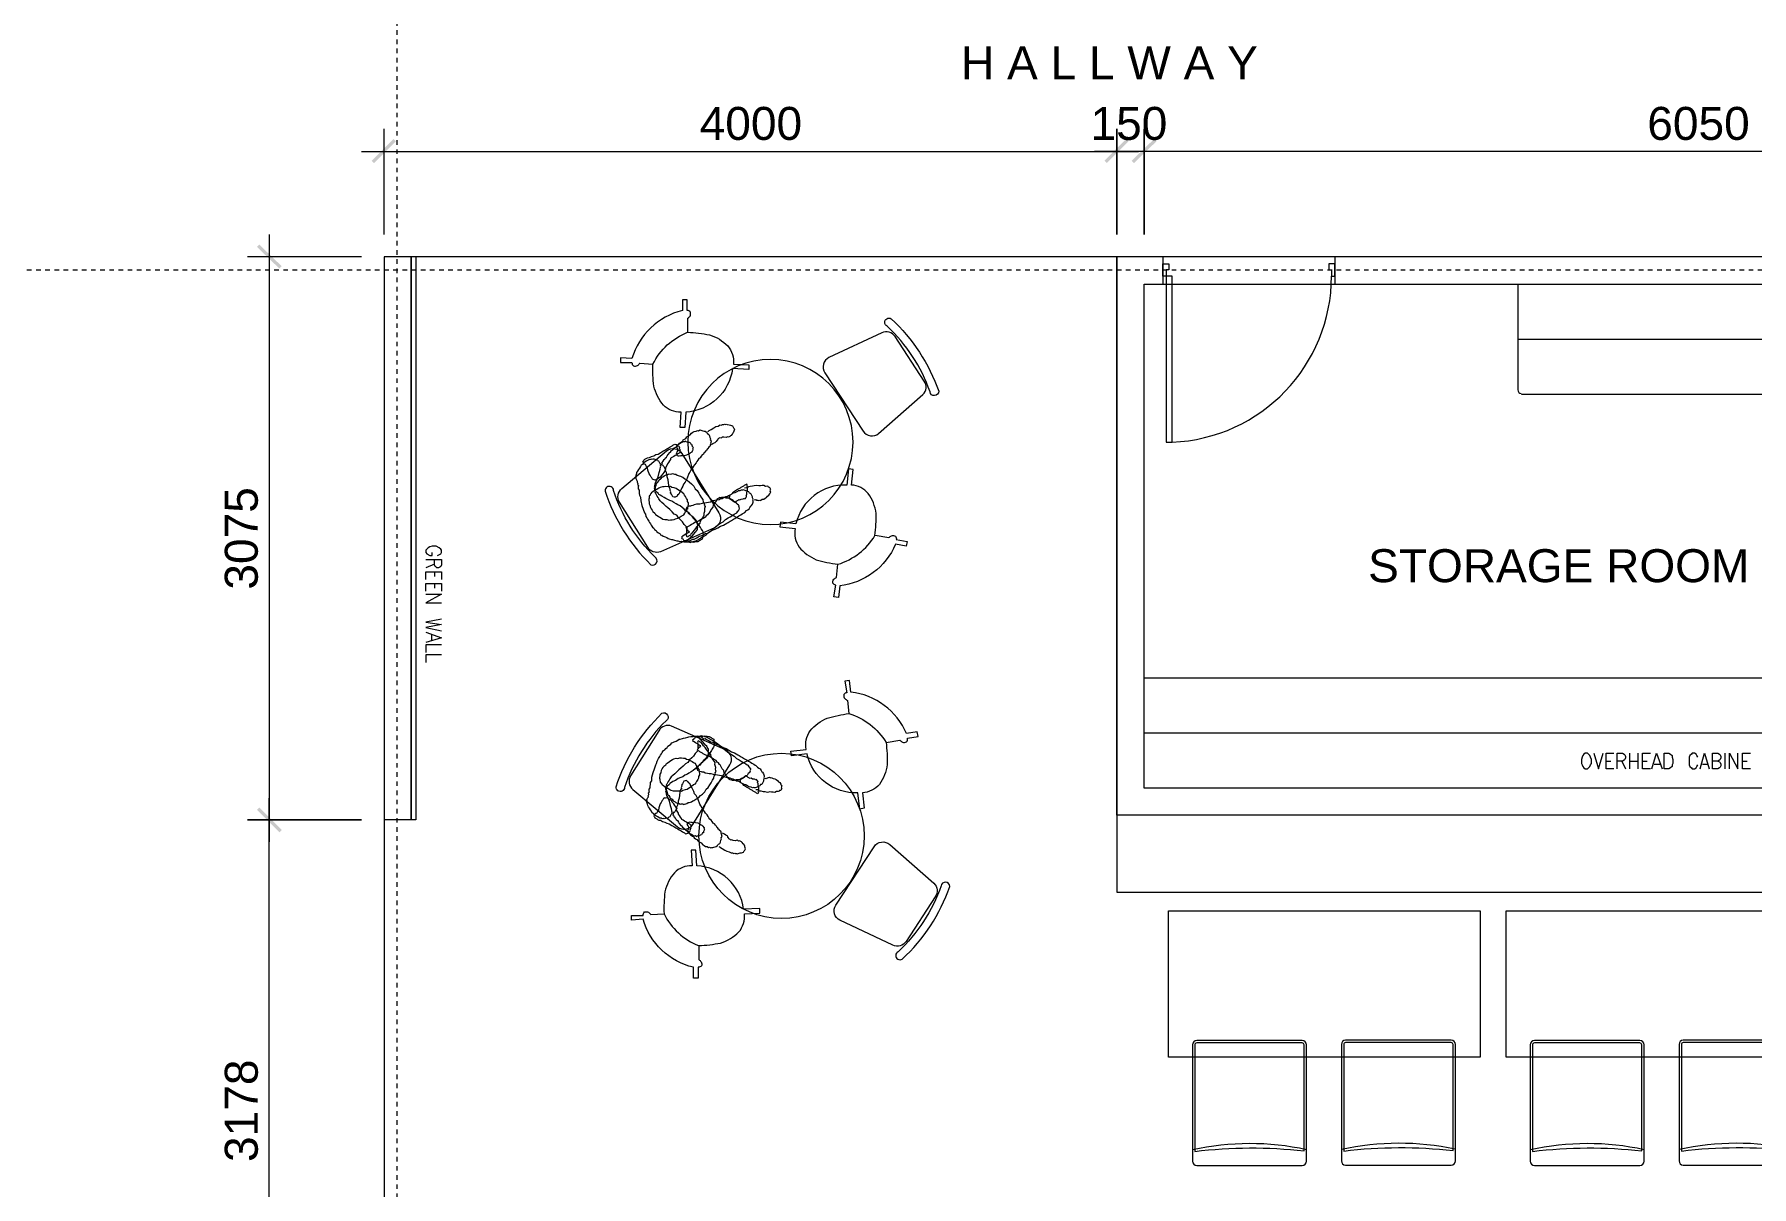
# Model space of a CAD drawing. Header units: feet. Extents: x 24 to 2788, y 15 to 613.
# Drawn here: x 174.3 to 268, y 342.9 to 405.8 of the extents above; entities that cross this region are included whole.
import ezdxf

# ---------------------------------------------------------------- set-up
doc = ezdxf.new("R2010")
doc.units = ezdxf.units.FT
doc.header["$MEASUREMENT"] = 0
doc.linetypes.add('DASHED', pattern=[0.5, 0.25, -0.25])
doc.layers.get('0').update_dxf_attribs({"color": 255, "lineweight": 0})
for name, color, linetype, lineweight in [('Dimmension', 250, 'Continuous', 0), ('Furnatures', 30, 'Continuous', 15), ('Object', 5, 'Continuous', 0), ('Text', 251, 'Continuous', 9)]:
    doc.layers.add(name, color=color, linetype=linetype, lineweight=lineweight)
doc.layers.add('Doors', color=7, linetype='Continuous')
doc.layers.add('Grid', color=1, linetype='Continuous')
doc.styles.add('PDF Arial', font='arial.ttf')

# ---------------------------------------------------------------- blocks, each defined once
blk = doc.blocks.new('Chair 6')
at = {"layer": 'Furnatures', "lineweight": 0}
blk.add_lwpolyline([(0.1114, -0.0693), (0.1114, -0.1455, -0.048453), (0.124, -0.1578, -0.197033), (0.1261, -0.1798, -0.226598), (0.1077, -0.1879), (0.1077, -0.2471), (0.0823, -0.2471), (0.0823, -0.1879, -0.26862), (-0.1929, 0.0746), (-0.2564, 0.0704), (-0.2564, 0.0958), (-0.1929, 0.0958, -0.226598), (-0.1851, 0.1143, -0.197033), (-0.163, 0.1124, -0.048453), (-0.1505, 0.1), (-0.0785, 0.1043, 0.184946), (0.1106, -0.0693, 0.037926), (0.2306, -0.0552, 0.118397), (0.3301, 0.005, 0.201904), (0.3605, 0.1039), (0.4452, 0.1082), (0.4452, 0.1336), (0.3562, 0.1293, 0.359728), (0.1003, 0.3667), (0.096, 0.4514), (0.0706, 0.4514), (0.0749, 0.3667, 0.201904), (-0.0214, 0.3288, 0.118397), (-0.0737, 0.2249, 0.037926), (-0.0785, 0.1043)], format="xyb", dxfattribs=at)
blk = doc.blocks.new('Chair5')
at = {"layer": 'Furnatures', "lineweight": 0}
for points in [[(-0.2329, 0.4654, 0.929863), (-0.21, 0.424, -0.122122), (0.2189, 0.4223, 1.036812), (0.2405, 0.4635, 0.12256)], [(-0.191, 0.001, -0.451093), (-0.2475, 0.0654), (-0.201, 0.3836, -0.377014), (-0.143, 0.4287), (0.1475, 0.4288, -0.378245), (0.204, 0.3785), (0.248, 0.063, -0.451121), (0.191, -0.001)]]:
    blk.add_lwpolyline(points, format="xyb", close=True, dxfattribs=at)
blk = doc.blocks.new('Person')
at = {"layer": 'Object', "lineweight": 0}
for points in [[(-0.0839, -0.1905), (-0.0881, -0.1863), (-0.0881, -0.1778), (-0.0923, -0.1736), (-0.0923, -0.1651), (-0.0966, -0.1609), (-0.1008, -0.1524), (-0.1008, -0.144), (-0.105, -0.1355), (-0.1093, -0.127), (-0.1135, -0.1186), (-0.1135, -0.1059), (-0.122, -0.0889), (-0.1304, -0.0635), (-0.1347, -0.0424), (-0.1389, -0.0212), (-0.1389, -0.0127), (-0.1431, 0), (-0.1431, 0.0084), (-0.1431, 0.0169), (-0.1431, 0.0296), (-0.1431, 0.0381), (-0.1431, 0.0465), (-0.1431, 0.055), (-0.1431, 0.0677), (-0.1389, 0.0762), (-0.1389, 0.0846), (-0.1347, 0.0931), (-0.1347, 0.1016), (-0.1304, 0.1101), (-0.1262, 0.1185), (-0.1262, 0.127), (-0.122, 0.1312), (-0.1177, 0.1397), (-0.1093, 0.1482), (-0.105, 0.1566), (-0.1008, 0.1651), (-0.0966, 0.1693), (-0.0881, 0.1778), (-0.0839, 0.182), (-0.0754, 0.1905), (-0.0669, 0.199), (-0.0627, 0.2032), (-0.0542, 0.2117), (-0.0457, 0.2159), (-0.0373, 0.2244), (-0.0288, 0.2286), (-0.0161, 0.2371), (-0.0076, 0.2413), (0.0008, 0.2455), (0.0093, 0.254), (0.022, 0.2582), (0.0305, 0.2625), (0.0347, 0.2625), (0.0389, 0.2625), (0.0432, 0.2625), (0.0474, 0.2625), (0.0516, 0.2625), (0.0559, 0.2625), (0.0601, 0.2625), (0.0643, 0.2582), (0.0686, 0.254), (0.0728, 0.2498), (0.0728, 0.2455), (0.077, 0.2455), (0.077, 0.2413), (0.077, 0.2371), (0.0813, 0.2328), (0.0813, 0.2244), (0.0813, 0.2117), (0.0813, 0.2032), (0.0813, 0.1905), (0.0813, 0.1778), (0.0813, 0.1651), (0.0813, 0.1524), (0.077, 0.1397), (0.0728, 0.127), (0.0686, 0.1143), (0.0686, 0.1016), (0.0601, 0.0889), (0.0559, 0.0719), (0.0516, 0.0592), (0.0474, 0.0465), (0.0389, 0.0338), (0.0347, 0.0254), (0.0262, 0.0127), (0.022, 0), (0.0135, -0.0085), (0.0051, -0.0212), (0.0008, -0.0297), (-0.0034, -0.0381), (-0.0119, -0.0508), (-0.0161, -0.0593), (-0.0203, -0.0678), (-0.0203, -0.0762), (-0.0246, -0.0847), (-0.0246, -0.0889), (-0.0246, -0.0932), (-0.0246, -0.0974), (-0.0246, -0.1016), (-0.0246, -0.1059), (-0.0203, -0.1101), (-0.0203, -0.1143), (-0.0161, -0.1186), (-0.0076, -0.127), (0.0008, -0.1355), (0.0093, -0.1397), (0.0262, -0.1524), (0.0432, -0.1694), (0.0474, -0.1736), (0.0559, -0.1821), (0.0643, -0.1905), (0.0686, -0.1948), (0.0686, -0.199), (0.0728, -0.2032), (0.0728, -0.2075), (0.0728, -0.2117), (0.0728, -0.2159), (0.0728, -0.2202), (0.0728, -0.2244), (0.0686, -0.2286), (0.0686, -0.2329), (0.0686, -0.2371), (0.0643, -0.2371), (0.0601, -0.2413), (0.0559, -0.2456), (0.0516, -0.2498), (0.0474, -0.2498), (0.0432, -0.254), (0.0389, -0.254), (0.0305, -0.2583), (0.0262, -0.2583), (0.0178, -0.2583), (0.0135, -0.2583), (0.0051, -0.2583), (-0.0034, -0.2583), (-0.0119, -0.254), (-0.0203, -0.254), (-0.0288, -0.2498), (-0.0373, -0.2456), (-0.0457, -0.2413), (-0.0542, -0.2371), (-0.0627, -0.2329), (-0.0669, -0.2286), (-0.0754, -0.2202), (-0.0796, -0.2159), (-0.0796, -0.2117), (-0.0839, -0.2075), (-0.0839, -0.2032), (-0.0839, -0.199), (-0.0839, -0.1948)], [(-0.0373, 0.2032), (-0.033, 0.2074), (-0.033, 0.2159), (-0.0288, 0.2201), (-0.0288, 0.2244), (-0.0246, 0.2286), (-0.0203, 0.2328), (-0.0161, 0.2371), (-0.0119, 0.2413), (-0.0076, 0.2455), (-0.0034, 0.2455), (0.0051, 0.2498), (0.0093, 0.2498), (0.0135, 0.2498), (0.0178, 0.254), (0.0262, 0.254), (0.0347, 0.254), (0.0474, 0.254), (0.0643, 0.254), (0.077, 0.254), (0.0897, 0.254), (0.1067, 0.2498), (0.1236, 0.2498), (0.1363, 0.2455), (0.1702, 0.2413), (0.1871, 0.2413), (0.204, 0.2413), (0.221, 0.2371), (0.2379, 0.2371), (0.2506, 0.2371), (0.2675, 0.2371), (0.276, 0.2371), (0.2802, 0.2371), (0.2887, 0.2371), (0.2929, 0.2371), (0.3014, 0.2328), (0.3056, 0.2328), (0.3099, 0.2286), (0.3141, 0.2286), (0.3183, 0.2244), (0.3183, 0.2201), (0.3183, 0.2159), (0.3226, 0.2117), (0.3226, 0.2074), (0.3183, 0.199), (0.3183, 0.1947), (0.3183, 0.1863), (0.3141, 0.182), (0.3099, 0.1736), (0.3099, 0.1693), (0.3056, 0.1609), (0.3014, 0.1566), (0.2972, 0.1482), (0.2929, 0.1439), (0.2845, 0.1397), (0.2802, 0.1355), (0.276, 0.1312), (0.2718, 0.127), (0.2633, 0.1228), (0.2591, 0.1228), (0.2548, 0.1185), (0.2506, 0.1185), (0.2464, 0.1185), (0.2379, 0.1185), (0.2337, 0.1228), (0.2294, 0.1228), (0.2252, 0.127), (0.221, 0.127), (0.2167, 0.1312), (0.204, 0.1355), (0.1956, 0.1439), (0.1829, 0.1482), (0.1702, 0.1566), (0.1617, 0.1609), (0.1575, 0.1609), (0.149, 0.1651), (0.1405, 0.1651), (0.1321, 0.1693), (0.1236, 0.1693), (0.1151, 0.1693), (0.1067, 0.1693), (0.0897, 0.1693), (0.0686, 0.1651), (0.0601, 0.1651), (0.0516, 0.1651), (0.0474, 0.1651), (0.0389, 0.1651), (0.0305, 0.1651), (0.0262, 0.1651), (0.022, 0.1651), (0.0178, 0.1651), (0.0178, 0.1693), (0.0135, 0.1693), (0.0135, 0.1736), (0.0135, 0.1778), (0.0135, 0.182), (0.0178, 0.1905), (0.0178, 0.1947), (0.0135, 0.1947), (0.0093, 0.1947), (0.0051, 0.1947), (0.0008, 0.1947), (-0.0034, 0.1947), (-0.0119, 0.1947), (-0.0161, 0.1947), (-0.0246, 0.1947), (-0.0288, 0.1947), (-0.033, 0.1947), (-0.033, 0.199), (-0.0373, 0.199)], [(0.0178, 0.1609), (0.0135, 0.1439), (0.0135, 0.127), (0.0093, 0.1143), (0.0051, 0.0974), (0.0051, 0.0804), (-0.0034, 0.0677), (-0.0076, 0.0508), (-0.0119, 0.0338), (-0.0161, 0.0211), (-0.0203, 0.0084), (-0.0246, -0.0085), (-0.0288, -0.0212), (-0.033, -0.0339), (-0.033, -0.0466), (-0.033, -0.0508), (-0.033, -0.0551), (-0.033, -0.0635), (-0.033, -0.0678), (-0.033, -0.072), (-0.033, -0.0805), (-0.033, -0.0847), (-0.0288, -0.0889), (-0.0288, -0.0932), (-0.0246, -0.0974), (-0.0246, -0.1016), (-0.0203, -0.1059), (-0.0161, -0.1101), (-0.0119, -0.1143), (-0.0076, -0.1186), (-0.0034, -0.1228), (0.0051, -0.127), (0.0093, -0.127), (0.0178, -0.1313), (0.022, -0.1355), (0.0305, -0.1355), (0.0347, -0.1355), (0.0432, -0.1397), (0.0474, -0.1397), (0.0559, -0.1397), (0.0601, -0.1397), (0.0686, -0.1397), (0.0728, -0.1355), (0.0813, -0.1355), (0.0855, -0.1355), (0.0897, -0.1313), (0.0982, -0.127), (0.1024, -0.127), (0.1067, -0.1228), (0.1109, -0.1186), (0.1151, -0.1143), (0.1194, -0.1059), (0.1236, -0.1016), (0.1278, -0.0974), (0.1321, -0.0932), (0.1363, -0.0847), (0.1405, -0.0805), (0.1448, -0.0678), (0.1532, -0.0551), (0.1575, -0.0381), (0.1617, -0.0254), (0.1659, -0.0085), (0.1659, 0.0084), (0.1702, 0.0211), (0.1702, 0.0381), (0.1702, 0.0508), (0.1702, 0.0677), (0.1702, 0.0804), (0.1659, 0.0931), (0.1659, 0.0974), (0.1659, 0.1058), (0.1617, 0.1101), (0.1617, 0.1185), (0.1575, 0.1228), (0.1532, 0.127), (0.149, 0.1355), (0.1448, 0.1397), (0.1405, 0.1439), (0.1363, 0.1482), (0.1321, 0.1566), (0.1236, 0.1609), (0.1151, 0.1651), (0.1067, 0.1693), (0.0982, 0.1736), (0.0897, 0.182), (0.077, 0.1863), (0.0643, 0.1905), (0.0559, 0.1947), (0.0432, 0.199), (0.0305, 0.2032), (0.022, 0.2074), (0.0178, 0.2074), (0.0135, 0.2117), (0.0093, 0.2117), (0.0051, 0.2117), (0.0008, 0.2117), (-0.0034, 0.2117), (-0.0076, 0.2117), (-0.0076, 0.2074), (-0.0076, 0.2032), (-0.0034, 0.199), (-0.0034, 0.1947), (0.0008, 0.1947), (0.0051, 0.1863), (0.0093, 0.1778), (0.0135, 0.1736), (0.0135, 0.1693), (0.0135, 0.1651)], [(0.2167, 0.2582), (0.2252, 0.2582), (0.2379, 0.2582), (0.2464, 0.2582), (0.2591, 0.2582), (0.2675, 0.2582), (0.276, 0.2582), (0.2845, 0.2582), (0.2929, 0.2582), (0.2972, 0.2582), (0.3056, 0.2582), (0.3141, 0.2582), (0.3183, 0.2582), (0.3268, 0.2582), (0.331, 0.2582), (0.3437, 0.254), (0.3522, 0.254), (0.3607, 0.254), (0.3691, 0.2498), (0.3776, 0.2455), (0.3818, 0.2455), (0.3903, 0.2413), (0.3945, 0.2371), (0.3988, 0.2328), (0.403, 0.2286), (0.403, 0.2244), (0.4072, 0.2201), (0.4072, 0.2117), (0.4115, 0.2074), (0.4115, 0.2032), (0.4115, 0.199), (0.4115, 0.1905), (0.4115, 0.1863), (0.4072, 0.182), (0.4072, 0.1778), (0.4072, 0.1736), (0.403, 0.1693), (0.3988, 0.1651), (0.3988, 0.1609), (0.3945, 0.1566), (0.3903, 0.1524), (0.3861, 0.1482), (0.3818, 0.1482), (0.3776, 0.1439), (0.3734, 0.1439), (0.3691, 0.1439), (0.3607, 0.1397), (0.3564, 0.1397), (0.3522, 0.1397), (0.3437, 0.1397), (0.3395, 0.1397), (0.331, 0.1355), (0.3226, 0.1355), (0.3183, 0.1355), (0.3099, 0.1355), (0.3014, 0.1355), (0.2929, 0.1355), (0.2845, 0.1312), (0.276, 0.1312), (0.2633, 0.1312), (0.2548, 0.127), (0.2464, 0.127), (0.2337, 0.1228), (0.2252, 0.1185), (0.2125, 0.1143), (0.1998, 0.1143), (0.1786, 0.1058), (0.1575, 0.0974), (0.1448, 0.0931), (0.1363, 0.0889), (0.1278, 0.0846), (0.1151, 0.0804), (0.1067, 0.0804), (0.0982, 0.0762), (0.094, 0.0762), (0.0855, 0.0719), (0.0813, 0.0719), (0.0728, 0.0719), (0.0686, 0.0762), (0.0643, 0.0762), (0.0643, 0.0804), (0.0643, 0.0846), (0.0643, 0.0889), (0.0643, 0.0931), (0.0643, 0.0974), (0.0643, 0.1016), (0.0686, 0.1143), (0.0728, 0.127), (0.0728, 0.1397), (0.077, 0.1524), (0.077, 0.1566), (0.077, 0.1609), (0.077, 0.1693), (0.077, 0.1736), (0.077, 0.1778), (0.0728, 0.1863), (0.0686, 0.1905), (0.0686, 0.1947), (0.0643, 0.199), (0.0601, 0.2032), (0.0516, 0.2074), (0.0474, 0.2117), (0.0389, 0.2117), (0.0305, 0.2159), (0.0135, 0.2201), (0.0093, 0.2201), (0.0008, 0.2244), (-0.0034, 0.2244), (-0.0119, 0.2286), (-0.0161, 0.2286), (-0.0203, 0.2286), (-0.0246, 0.2328), (-0.0203, 0.2328), (-0.0161, 0.2328), (-0.0119, 0.2371), (-0.0076, 0.2371), (-0.0034, 0.2371), (0.0008, 0.2371), (0.0051, 0.2371), (0.0135, 0.2371), (0.0178, 0.2413), (0.0262, 0.2413), (0.0347, 0.2413), (0.0432, 0.2413), (0.0516, 0.2413), (0.0643, 0.2455), (0.0728, 0.2455), (0.0855, 0.2455), (0.0982, 0.2498), (0.1151, 0.2498), (0.1278, 0.2498), (0.1448, 0.254), (0.1617, 0.254), (0.1786, 0.254), (0.1956, 0.2582)], [(0.2972, 0.1482), (0.3141, 0.182), (0.3226, 0.182), (0.3268, 0.182), (0.331, 0.182), (0.3353, 0.182), (0.3395, 0.182), (0.3437, 0.1863), (0.3522, 0.1863), (0.3607, 0.1905), (0.3649, 0.1905), (0.3691, 0.1905), (0.3691, 0.1947), (0.3734, 0.1947), (0.3776, 0.1905), (0.3818, 0.1905), (0.3861, 0.1863), (0.3861, 0.182), (0.3903, 0.182), (0.3945, 0.1736), (0.403, 0.1651), (0.4072, 0.1609), (0.4115, 0.1524), (0.4157, 0.1482), (0.4157, 0.1439), (0.4157, 0.1397), (0.4199, 0.1397), (0.4199, 0.1355), (0.4199, 0.1312), (0.4157, 0.1312), (0.4115, 0.1312), (0.4072, 0.1312), (0.403, 0.1312), (0.3988, 0.1312), (0.3903, 0.1312), (0.3861, 0.1312), (0.3818, 0.1312), (0.3776, 0.1312), (0.3734, 0.1312), (0.3691, 0.1312), (0.3649, 0.1312), (0.3607, 0.1312), (0.348, 0.1312), (0.3353, 0.1312), (0.331, 0.1312), (0.3226, 0.1355), (0.3183, 0.1355), (0.3141, 0.1355), (0.3099, 0.1355), (0.3056, 0.1397), (0.3014, 0.1439), (0.2972, 0.1439)], [(-0.0796, -0.0762), (-0.0839, -0.0678), (-0.0881, -0.0593), (-0.0923, -0.0508), (-0.0923, -0.0424), (-0.0966, -0.0297), (-0.0966, -0.0212), (-0.0966, -0.0127), (-0.0966, -0.0043), (-0.0923, 0.0084), (-0.0923, 0.0169), (-0.0881, 0.0254), (-0.0839, 0.0338), (-0.0796, 0.0423), (-0.0754, 0.0508), (-0.0711, 0.0592), (-0.0627, 0.0677), (-0.0542, 0.0719), (-0.0457, 0.0804), (-0.0373, 0.0846), (-0.0288, 0.0889), (-0.0203, 0.0931), (-0.0119, 0.0931), (0.0008, 0.0974), (0.0093, 0.0974), (0.022, 0.0974), (0.0305, 0.0974), (0.0389, 0.0974), (0.0474, 0.0931), (0.0559, 0.0889), (0.0643, 0.0846), (0.0728, 0.0804), (0.077, 0.0804), (0.077, 0.0762), (0.0813, 0.0719), (0.0855, 0.0719), (0.0855, 0.0677), (0.0897, 0.0635), (0.094, 0.055), (0.094, 0.0465), (0.0982, 0.0381), (0.0982, 0.0296), (0.0982, 0.0169), (0.0982, 0.0084), (0.0982, 0), (0.094, -0.0085), (0.0897, -0.0212), (0.0855, -0.0297), (0.0813, -0.0381), (0.077, -0.0466), (0.0686, -0.0551), (0.0601, -0.0635), (0.0559, -0.072), (0.0474, -0.0762), (0.0347, -0.0847), (0.0262, -0.0889), (0.0178, -0.0932), (0.0051, -0.0974), (-0.0034, -0.0974), (-0.0161, -0.0974), (-0.0246, -0.1016), (-0.033, -0.0974), (-0.0415, -0.0974), (-0.05, -0.0974), (-0.0542, -0.0932), (-0.0584, -0.0932), (-0.0627, -0.0889), (-0.0669, -0.0889), (-0.0711, -0.0847), (-0.0754, -0.0805), (-0.0754, -0.0762)], [(0.1617, -0.2371), (0.1702, -0.2371), (0.1829, -0.2413), (0.1956, -0.2413), (0.204, -0.2456), (0.2125, -0.2456), (0.221, -0.2498), (0.2337, -0.2498), (0.2421, -0.2498), (0.2464, -0.254), (0.2548, -0.254), (0.2633, -0.254), (0.2718, -0.2583), (0.276, -0.2583), (0.2845, -0.2583), (0.2887, -0.2583), (0.2929, -0.2583), (0.3056, -0.2625), (0.3141, -0.2625), (0.3226, -0.2625), (0.331, -0.2583), (0.3395, -0.2583), (0.3437, -0.254), (0.3522, -0.254), (0.3564, -0.2498), (0.3607, -0.2456), (0.3649, -0.2413), (0.3691, -0.2371), (0.3734, -0.2329), (0.3776, -0.2244), (0.3776, -0.2202), (0.3776, -0.2159), (0.3818, -0.2075), (0.3818, -0.2032), (0.3818, -0.199), (0.3776, -0.1905), (0.3776, -0.1863), (0.3776, -0.1821), (0.3734, -0.1778), (0.3734, -0.1694), (0.3691, -0.1651), (0.3649, -0.1609), (0.3649, -0.1567), (0.3607, -0.1567), (0.3564, -0.1524), (0.3522, -0.1482), (0.3437, -0.1482), (0.3395, -0.144), (0.3353, -0.144), (0.3268, -0.1397), (0.3226, -0.1397), (0.3141, -0.1355), (0.3099, -0.1355), (0.3014, -0.1313), (0.2929, -0.1313), (0.2845, -0.127), (0.276, -0.1228), (0.2675, -0.1228), (0.2591, -0.1186), (0.2506, -0.1143), (0.2421, -0.1101), (0.2294, -0.1059), (0.221, -0.1016), (0.2125, -0.0974), (0.1998, -0.0932), (0.1871, -0.0847), (0.1786, -0.0805), (0.1575, -0.0635), (0.1363, -0.0508), (0.1236, -0.0466), (0.1151, -0.0381), (0.1067, -0.0339), (0.094, -0.0254), (0.0855, -0.0212), (0.0813, -0.017), (0.0728, -0.0127), (0.0643, -0.0127), (0.0601, -0.0085), (0.0559, -0.0085), (0.0516, -0.0085), (0.0474, -0.0085), (0.0432, -0.0127), (0.0389, -0.017), (0.0389, -0.0212), (0.0389, -0.0254), (0.0389, -0.0297), (0.0389, -0.0339), (0.0389, -0.0424), (0.0432, -0.0466), (0.0432, -0.0551), (0.0474, -0.0593), (0.0474, -0.0678), (0.0516, -0.0805), (0.0643, -0.1101), (0.0686, -0.127), (0.0728, -0.1355), (0.0728, -0.1397), (0.077, -0.1482), (0.077, -0.1524), (0.077, -0.1609), (0.0813, -0.1651), (0.0813, -0.1694), (0.0813, -0.1736), (0.0813, -0.1778), (0.0813, -0.1821), (0.0813, -0.1863), (0.0813, -0.1905), (0.077, -0.1948), (0.077, -0.199), (0.0813, -0.199), (0.0813, -0.2032), (0.0813, -0.2075), (0.0855, -0.2075), (0.0897, -0.2075), (0.0897, -0.2117), (0.094, -0.2117), (0.1024, -0.2159), (0.1067, -0.2159), (0.1109, -0.2202), (0.1194, -0.2202), (0.1278, -0.2244), (0.1363, -0.2286), (0.149, -0.2329), (0.1532, -0.2329)], [(-0.0034, -0.2498), (-0.0034, -0.254), (-0.0034, -0.2583), (-0.0034, -0.2625), (-0.0034, -0.2667), (0.0008, -0.2667), (0.0051, -0.271), (0.0093, -0.271), (0.0135, -0.271), (0.0178, -0.271), (0.022, -0.271), (0.0262, -0.271), (0.0305, -0.271), (0.0389, -0.2667), (0.0516, -0.2667), (0.0643, -0.2625), (0.077, -0.2625), (0.0897, -0.2583), (0.1067, -0.2583), (0.1194, -0.2583), (0.1321, -0.2583), (0.1448, -0.2583), (0.1532, -0.2583), (0.1659, -0.2583), (0.1744, -0.2583), (0.1786, -0.2583), (0.1829, -0.2583), (0.1871, -0.2583), (0.1913, -0.2583), (0.1956, -0.2583), (0.1998, -0.254), (0.204, -0.2498), (0.204, -0.2456), (0.204, -0.2413), (0.2083, -0.2371), (0.2083, -0.2329), (0.2083, -0.2286), (0.204, -0.2244), (0.204, -0.2202), (0.204, -0.2159), (0.1998, -0.2117), (0.1998, -0.2075), (0.1956, -0.2032), (0.1913, -0.2032), (0.1871, -0.2032), (0.1829, -0.2032), (0.1786, -0.2032), (0.1744, -0.2032), (0.1659, -0.2032), (0.1575, -0.2032), (0.1532, -0.2032), (0.1448, -0.2032), (0.1405, -0.2032), (0.1363, -0.2032), (0.1321, -0.199), (0.1236, -0.1948), (0.1151, -0.1905), (0.1067, -0.1863), (0.1024, -0.1821), (0.0855, -0.1736), (0.0813, -0.1651), (0.0728, -0.1609), (0.0643, -0.1567), (0.0559, -0.1524), (0.0432, -0.1482), (0.0347, -0.144), (0.0262, -0.144), (0.022, -0.144), (0.0178, -0.144), (0.0135, -0.144), (0.0093, -0.144), (0.0051, -0.144), (0.0008, -0.1482), (-0.0034, -0.1482), (-0.0034, -0.1524), (-0.0076, -0.1524), (-0.0076, -0.1567), (-0.0076, -0.1609), (-0.0076, -0.1651), (-0.0076, -0.1694), (-0.0076, -0.1736), (-0.0076, -0.1821), (-0.0076, -0.1905), (-0.0034, -0.2117), (0.0008, -0.2244), (0.0008, -0.2329), (0.0008, -0.2371), (0.0008, -0.2413), (0.0008, -0.2456)], [(0.1998, -0.2413), (0.1956, -0.2413), (0.1956, -0.2371), (0.1956, -0.2329), (0.1956, -0.2286), (0.1913, -0.2244), (0.1913, -0.2202), (0.1871, -0.2159), (0.1829, -0.2159), (0.1786, -0.2117), (0.1744, -0.2075), (0.1744, -0.2032), (0.1744, -0.199), (0.1786, -0.1948), (0.1829, -0.1905), (0.1871, -0.1905), (0.1913, -0.1863), (0.1956, -0.1863), (0.1998, -0.1821), (0.2083, -0.1778), (0.221, -0.1736), (0.2252, -0.1736), (0.2294, -0.1736), (0.2337, -0.1736), (0.2421, -0.1736), (0.2464, -0.1736), (0.2506, -0.1736), (0.2548, -0.1736), (0.2591, -0.1778), (0.2633, -0.1778), (0.2675, -0.1821), (0.2675, -0.1863), (0.2718, -0.1863), (0.2718, -0.1905), (0.2718, -0.1948), (0.2718, -0.199), (0.276, -0.2032), (0.2718, -0.2075), (0.2718, -0.2117), (0.2718, -0.2159), (0.2718, -0.2202), (0.2675, -0.2244), (0.2675, -0.2286), (0.2633, -0.2286), (0.2591, -0.2329), (0.2548, -0.2371), (0.2548, -0.2413), (0.2464, -0.2413), (0.2421, -0.2456), (0.2379, -0.2456), (0.2337, -0.2456), (0.2252, -0.2456), (0.2167, -0.2456), (0.2125, -0.2456), (0.204, -0.2456), (0.204, -0.2413)]]:
    blk.add_lwpolyline(points, close=True, dxfattribs=at)
for points in [[(0.4115, 0.2244), (0.4157, 0.2286), (0.4199, 0.2286), (0.4199, 0.2328), (0.4242, 0.2371), (0.4284, 0.2413), (0.4326, 0.2413), (0.4369, 0.2455), (0.4411, 0.2455), (0.4496, 0.2455), (0.4581, 0.2498), (0.4665, 0.2498), (0.475, 0.2498), (0.4835, 0.2455), (0.4919, 0.2455), (0.5004, 0.2413), (0.5046, 0.2371), (0.5089, 0.2371), (0.5089, 0.2328), (0.5131, 0.2286), (0.5131, 0.2244), (0.5173, 0.2244), (0.5173, 0.2201), (0.5173, 0.2159), (0.5173, 0.2117), (0.5131, 0.2074), (0.5131, 0.2032), (0.5089, 0.199), (0.5004, 0.1947), (0.4962, 0.1863), (0.4877, 0.182), (0.4792, 0.1778), (0.4708, 0.1736), (0.4623, 0.1651), (0.4496, 0.1609), (0.4411, 0.1566), (0.4284, 0.1524), (0.4199, 0.1482), (0.4072, 0.1482), (0.3988, 0.1439)], [(0.3861, -0.2244), (0.3903, -0.2244), (0.3945, -0.2244), (0.403, -0.2244), (0.4072, -0.2244), (0.4242, -0.2244), (0.4369, -0.2244), (0.4496, -0.2202), (0.4581, -0.2202), (0.4623, -0.2202), (0.4665, -0.2159), (0.475, -0.2159), (0.4792, -0.2117), (0.4835, -0.2117), (0.4877, -0.2075), (0.4919, -0.2075), (0.4962, -0.2032), (0.5046, -0.1948), (0.5089, -0.1905), (0.5131, -0.1863), (0.5173, -0.1821), (0.5173, -0.1778), (0.5173, -0.1736), (0.5173, -0.1694), (0.5173, -0.1651), (0.5173, -0.1609), (0.5131, -0.1567), (0.5089, -0.1524), (0.5046, -0.1482), (0.5004, -0.1482), (0.4962, -0.144), (0.4919, -0.144), (0.4835, -0.1397), (0.4792, -0.1397), (0.475, -0.1397), (0.4665, -0.1397), (0.4623, -0.144), (0.4581, -0.144), (0.4538, -0.144), (0.4453, -0.1524), (0.4369, -0.1567), (0.4326, -0.1567), (0.4284, -0.1567), (0.4242, -0.1609), (0.4199, -0.1609), (0.4157, -0.1609), (0.4115, -0.1609), (0.4072, -0.1567), (0.403, -0.1567), (0.3988, -0.1524), (0.3945, -0.1524), (0.3903, -0.1524), (0.3861, -0.1524), (0.3776, -0.1524), (0.3734, -0.1524), (0.3691, -0.1524), (0.3649, -0.1524)]]:
    blk.add_lwpolyline(points, dxfattribs=at)
blk = doc.blocks.new('Table3')
at = {"layer": 'Furnatures', "lineweight": 0}
blk.add_circle((0, 0), 0.4509, dxfattribs=at)
blk = doc.blocks.new('Chair4')
at = {"layer": 'Furnatures', "lineweight": 0}
for points in [[(0.6585, -0.3112), (0.0235, -0.3112, -0.408105), (0, -0.2879), (0, 0.2879, -0.414185), (0.0233, 0.3112), (0.6583, 0.3112, -0.414203), (0.6816, 0.2879), (0.6816, -0.2879, -0.414185), (0.6583, -0.3112)], [(0.6585, -0.2985), (0.0766, -0.2983, 0.059211), (0.0789, 0.2985), (0.6583, 0.2985, -0.414258), (0.6689, 0.2879), (0.6689, -0.2879, -0.414258), (0.6583, -0.2985)]]:
    blk.add_lwpolyline(points, format="xyb", dxfattribs=at)
blk.add_arc((-1.3258, 0.0037), 1.4466, 347.42989, 12.27222, dxfattribs=at)
blk = doc.blocks.new('Door')
at = {"layer": 'Doors', "lineweight": 5}
for points in [[(-0.059, 0.08), (-0.021, 0.08), (-0.021, 1.152), (-0.059, 1.152)], [(-1.109, 0), (-1.071, 0), (-1.071, 0.038), (-1.088, 0.038), (-1.088, 0.08), (-1.109, 0.08)], [(0, 0), (-0.038, 0), (-0.038, 0.038), (-0.021, 0.038), (-0.021, 0.08), (0, 0.08)]]:
    blk.add_lwpolyline(points, close=True, dxfattribs=at)
blk.add_arc((-0.015, 0.079), 1.073, 92.3612, 179.9488, dxfattribs=at)

msp = doc.modelspace()

# ---------------------------------------------------------------- linework, layer by layer
at = {"color": 255, "lineweight": 0, "transparency": 33554559}
msp.add_line((235.874, 393.64), (235.874, 392.158), dxfattribs=at)
for points in [[(353.336, 363.158), (233.356, 363.158), (233.356, 393.64), (193.349, 393.64), (193.349, 232.128), (235.854, 232.128), (235.854, 233.652), (234.838, 233.652), (234.838, 268.156), (257.107, 268.156), (257.107, 259.139), (257.53, 258.715), (258.588, 259.774), (258.588, 268.156), (273.321, 268.156)], [(195.084, 393.64), (195.084, 362.904), (193.349, 362.904)], [(273.321, 273.829), (233.356, 273.829), (233.356, 269.638), (233.356, 232.128), (233.356, 269.638), (273.321, 269.638), (273.321, 363.158), (233.356, 363.158), (233.356, 393.64), (233.356, 358.967), (273.321, 358.967)], [(245.252, 393.64), (245.252, 392.158), (295.336, 392.158), (295.336, 364.64), (234.838, 364.64), (234.838, 392.158), (306.428, 392.158)], [(245.252, 392.158), (295.336, 392.158), (295.336, 364.64)], [(255.244, 392.158), (255.244, 386.358)], [(255.455, 386.147), (289.324, 386.147), (289.324, 370.652), (234.838, 370.652)], [(196.27, 377.341), (196.439, 377.425), (196.481, 377.51), (196.481, 377.637), (196.439, 377.679), (196.354, 377.764), (196.185, 377.849), (195.973, 377.849), (195.846, 377.806), (195.762, 377.764), (195.635, 377.637), (195.635, 377.51), (195.677, 377.425), (195.846, 377.341), (195.973, 377.341), (195.973, 377.51)], [(195.635, 377.129), (196.481, 377.129), (196.481, 376.833), (196.439, 376.748), (196.397, 376.706), (196.312, 376.663), (196.227, 376.663), (196.185, 376.706), (196.143, 376.748), (196.1, 376.833), (196.1, 377.129)], [(196.1, 376.875), (195.635, 376.663)], [(195.635, 376.028), (195.635, 376.452), (196.481, 376.452), (196.481, 376.028)], [(196.1, 376.452), (196.1, 376.198)], [(195.635, 375.393), (195.635, 375.817), (196.481, 375.817), (196.481, 375.393)], [(195.635, 375.224), (196.481, 375.224), (195.635, 374.758), (196.481, 374.758)], [(196.1, 375.817), (196.1, 375.563)], [(196.481, 373.869), (195.635, 373.7), (196.481, 373.573), (195.635, 373.404), (196.481, 373.234)], [(195.635, 373.15), (196.481, 372.853), (195.635, 372.599)], [(196.481, 372.472), (195.635, 372.472), (195.635, 372.049)], [(195.931, 373.022), (195.931, 372.726)], [(196.481, 371.922), (195.635, 371.922), (195.635, 371.498)], [(273.321, 363.158), (235.812, 363.158)]]:
    msp.add_lwpolyline(points, dxfattribs=at)
msp.add_lwpolyline([(194.83, 393.64), (194.83, 362.904)], close=True, dxfattribs=at)
at = {"color": 255, "lineweight": 0, "ltscale": 6.117552, "transparency": 33554559}
msp.add_lwpolyline([(318.324, 365.148), (318.324, 364.64), (318.324, 391.65), (334.835, 391.65), (334.835, 393.64), (233.356, 393.64)], dxfattribs=at)
at = {"color": 255, "lineweight": 0, "ltscale": 0.012701, "transparency": 33554559}
msp.add_lwpolyline([(255.244, 389.153), (292.33, 389.153), (292.33, 367.646), (234.838, 367.646)], dxfattribs=at)
at = {"color": 255, "lineweight": 0, "transparency": 33554559}
msp.add_arc((255.434, 386.38), 0.191, 179.99888, 270.00112, dxfattribs=at)
at = {"layer": 'Dimmension', "color": 250, "lineweight": 0}
for points in [[(193.349, 394.868), (193.349, 400.626)], [(192.121, 399.398), (234.541, 399.398)], [(236.023, 399.398), (234.838, 399.398), (233.356, 399.398), (232.128, 399.398)], [(296.521, 399.398), (233.652, 399.398)], [(187.083, 394.868), (187.083, 361.719)], [(192.121, 393.64), (185.897, 393.64)], [(187.083, 329.924), (187.083, 364.09)]]:
    msp.add_lwpolyline(points, dxfattribs=at)
for points in [[(233.356, 400.626), (233.356, 394.868)], [(234.838, 400.626), (234.838, 394.868)], [(185.897, 362.904), (192.121, 362.904)]]:
    msp.add_lwpolyline(points, close=True, dxfattribs=at)
at = {"layer": 'Dimmension', "color": 250, "lineweight": 0, "transparency": 33554559}
for points in [[(193.857, 400.075), (192.798, 398.763), (192.671, 398.89)], [(193.984, 399.948), (193.857, 400.075), (192.798, 398.763)], [(232.679, 398.89), (232.806, 398.763), (233.864, 400.075)], [(232.679, 398.89), (232.806, 398.763), (233.864, 400.075)], [(232.806, 398.763), (233.864, 400.075), (233.991, 399.948)], [(232.806, 398.763), (233.864, 400.075), (233.991, 399.948)], [(235.388, 400.075), (234.287, 398.763), (234.16, 398.89)], [(235.388, 400.075), (234.287, 398.763), (234.16, 398.89)], [(235.515, 399.948), (235.388, 400.075), (234.287, 398.763)], [(235.515, 399.948), (235.388, 400.075), (234.287, 398.763)], [(187.76, 393.132), (186.405, 394.19), (186.532, 394.318)], [(187.633, 393.005), (187.76, 393.132), (186.405, 394.19)], [(186.532, 363.582), (186.405, 363.455), (187.76, 362.354)], [(187.76, 362.354), (186.405, 363.455), (186.532, 363.582)], [(186.405, 363.455), (187.76, 362.354), (187.633, 362.227)], [(187.633, 362.227), (187.76, 362.354), (186.405, 363.455)]]:
    msp.add_solid(points, dxfattribs=at)
at = {"layer": 'Furnatures', "lineweight": 9}
for points in [[(253.193, 357.951), (253.193, 349.949), (236.174, 349.949), (236.174, 357.951)], [(271.628, 357.951), (271.628, 349.949), (254.609, 349.949), (254.609, 357.951)]]:
    msp.add_lwpolyline(points, close=True, dxfattribs=at)
at = {"layer": 'Grid', "linetype": 'DASHED', "lineweight": 0}
for points in [[(194.068, 118.761), (194.068, 537.879)], [(552.602, 392.92), (55.884, 392.92)]]:
    msp.add_lwpolyline(points, dxfattribs=at)
at = {"layer": 'Text', "lineweight": 0}
for points in [[(258.927, 366.545), (258.842, 366.503), (258.8, 366.418), (258.758, 366.333), (258.715, 366.206), (258.715, 365.995), (258.758, 365.91), (258.8, 365.825), (258.842, 365.741), (258.927, 365.698), (259.054, 365.698), (259.096, 365.741), (259.181, 365.825), (259.223, 365.91), (259.266, 365.995), (259.266, 366.206), (259.223, 366.333), (259.181, 366.418), (259.096, 366.503), (259.054, 366.545)], [(263.245, 365.698), (263.245, 366.545), (263.499, 366.545), (263.584, 366.503), (263.669, 366.418), (263.669, 366.333), (263.711, 366.206), (263.711, 365.995), (263.669, 365.91), (263.669, 365.825), (263.584, 365.741), (263.499, 365.698)]]:
    msp.add_lwpolyline(points, close=True, dxfattribs=at)
for points in [[(259.393, 366.545), (259.647, 365.698), (259.901, 366.545)], [(260.493, 365.698), (260.07, 365.698), (260.07, 366.545), (260.493, 366.545)], [(260.07, 366.122), (260.324, 366.122)], [(260.663, 365.698), (260.663, 366.545), (260.959, 366.545), (261.044, 366.503), (261.086, 366.46), (261.128, 366.376), (261.128, 366.291), (261.086, 366.206), (261.044, 366.164), (260.959, 366.122), (260.663, 366.122)], [(260.917, 366.122), (261.128, 365.698)], [(261.34, 366.545), (261.34, 365.698)], [(261.34, 366.122), (261.806, 366.122)], [(261.806, 366.545), (261.806, 365.698)], [(262.483, 365.698), (262.06, 365.698), (262.06, 366.545), (262.483, 366.545)], [(262.06, 366.122), (262.314, 366.122)], [(262.568, 365.698), (262.822, 366.545), (263.118, 365.698)], [(262.695, 365.952), (262.991, 365.952)], [(265.066, 366.333), (265.023, 366.418), (264.981, 366.503), (264.896, 366.545), (264.769, 366.545), (264.727, 366.503), (264.642, 366.418), (264.6, 366.333), (264.6, 366.206), (264.6, 365.995), (264.6, 365.91), (264.642, 365.825), (264.727, 365.741), (264.769, 365.698), (264.896, 365.698), (264.981, 365.741), (265.023, 365.825), (265.066, 365.91)], [(265.193, 365.698), (265.447, 366.545), (265.701, 365.698)], [(265.32, 365.952), (265.616, 365.952)], [(266.166, 366.122), (266.251, 366.079), (266.293, 366.037), (266.336, 365.952), (266.336, 365.868), (266.293, 365.783), (266.251, 365.741), (266.166, 365.698), (265.87, 365.698), (265.87, 366.545), (266.166, 366.545), (266.251, 366.503), (266.293, 366.46), (266.336, 366.376), (266.336, 366.291), (266.293, 366.206), (266.251, 366.164), (266.166, 366.122), (265.87, 366.122)], [(266.547, 366.545), (266.547, 365.698)], [(266.801, 365.698), (266.801, 366.545), (267.267, 365.698), (267.267, 366.545)], [(267.945, 365.698), (267.521, 365.698), (267.521, 366.545), (267.945, 366.545)], [(267.521, 366.122), (267.775, 366.122)]]:
    msp.add_lwpolyline(points, dxfattribs=at)

# ---------------------------------------------------------------- block references
at = {"layer": 'Doors', "color": 255, "lineweight": 0, "transparency": 33554559, "xscale": 8.457778271406262, "yscale": 8.457778271406262, "zscale": 8.457778271406262, "rotation": 180}
msp.add_blockref('Door', (235.874, 393.263), dxfattribs=at)
at = {"layer": 'Furnatures', "lineweight": 9, "yscale": 10, "zscale": 10}
for name, p, xscale, rotation in [('Chair 6', (208.813, 388.834), -10, 180), ('Chair5', (218.455, 385.724), -10, 302.9729782174326), ('Table3', (214.443, 383.537), -10, 180), ('Chair5', (210.618, 381.288), 10, 122.1603684702213), ('Chair 6', (219.282, 377.461), 10, 80.34962801183302), ('Chair 6', (219.886, 368.112), -10, 99.65037198816698), ('Chair5', (211.222, 364.285), -10, 57.83963152977865), ('Chair5', (219.059, 359.849), 10, 237.0270217825674), ('Chair4', (240.595, 344.046), -10, 270), ('Chair4', (248.724, 344.065), -10, 270), ('Chair4', (259.03, 344.046), -10, 270), ('Chair4', (267.159, 344.065), -10, 270)]:
    msp.add_blockref(name, p, dxfattribs=dict(at, xscale=xscale, rotation=rotation))
at = {"layer": 'Furnatures', "lineweight": 9, "xscale": 10, "yscale": 10, "zscale": 10}
for name, p in [('Table3', (215.047, 362.036)), ('Chair 6', (209.417, 356.739))]:
    msp.add_blockref(name, p, dxfattribs=at)
at = {"layer": 'Object', "lineweight": 0, "yscale": 10, "zscale": 10}
for p, xscale, rotation in [((208.874, 380.201), -10, 211.0223627708158), ((209.477, 365.372), 10, 328.9776372291842)]:
    msp.add_blockref('Person', p, dxfattribs=dict(at, xscale=xscale, rotation=rotation))

# ---------------------------------------------------------------- texts
at = {"layer": 'Dimmension', "color": 250, "lineweight": 0, "char_height": 1.8, "attachment_point": 7, "style": 'PDF Arial'}
for s, insert in [('4000', (210.579, 400.003)), ('150', (231.917, 400.003)), ('6050', (262.314, 400.003))]:
    msp.add_mtext(s, dxfattribs=dict(at, insert=insert))
at = {"layer": 'Dimmension', "color": 250, "lineweight": 0, "char_height": 1.8, "attachment_point": 7, "rotation": 90, "style": 'PDF Arial'}
for s, insert in [('3075', (186.478, 375.478)), ('3178', (186.478, 344.234))]:
    msp.add_mtext(s, dxfattribs=dict(at, insert=insert))
at = {"layer": 'Text', "lineweight": 0, "char_height": 1.8, "attachment_point": 7, "style": 'PDF Arial'}
for s, insert in [('H A L L W A Y', (224.846, 403.335)), ('STORAGE ROOM', (247.073, 375.859))]:
    msp.add_mtext(s, dxfattribs=dict(at, insert=insert))

doc.saveas('drawing.dxf')
